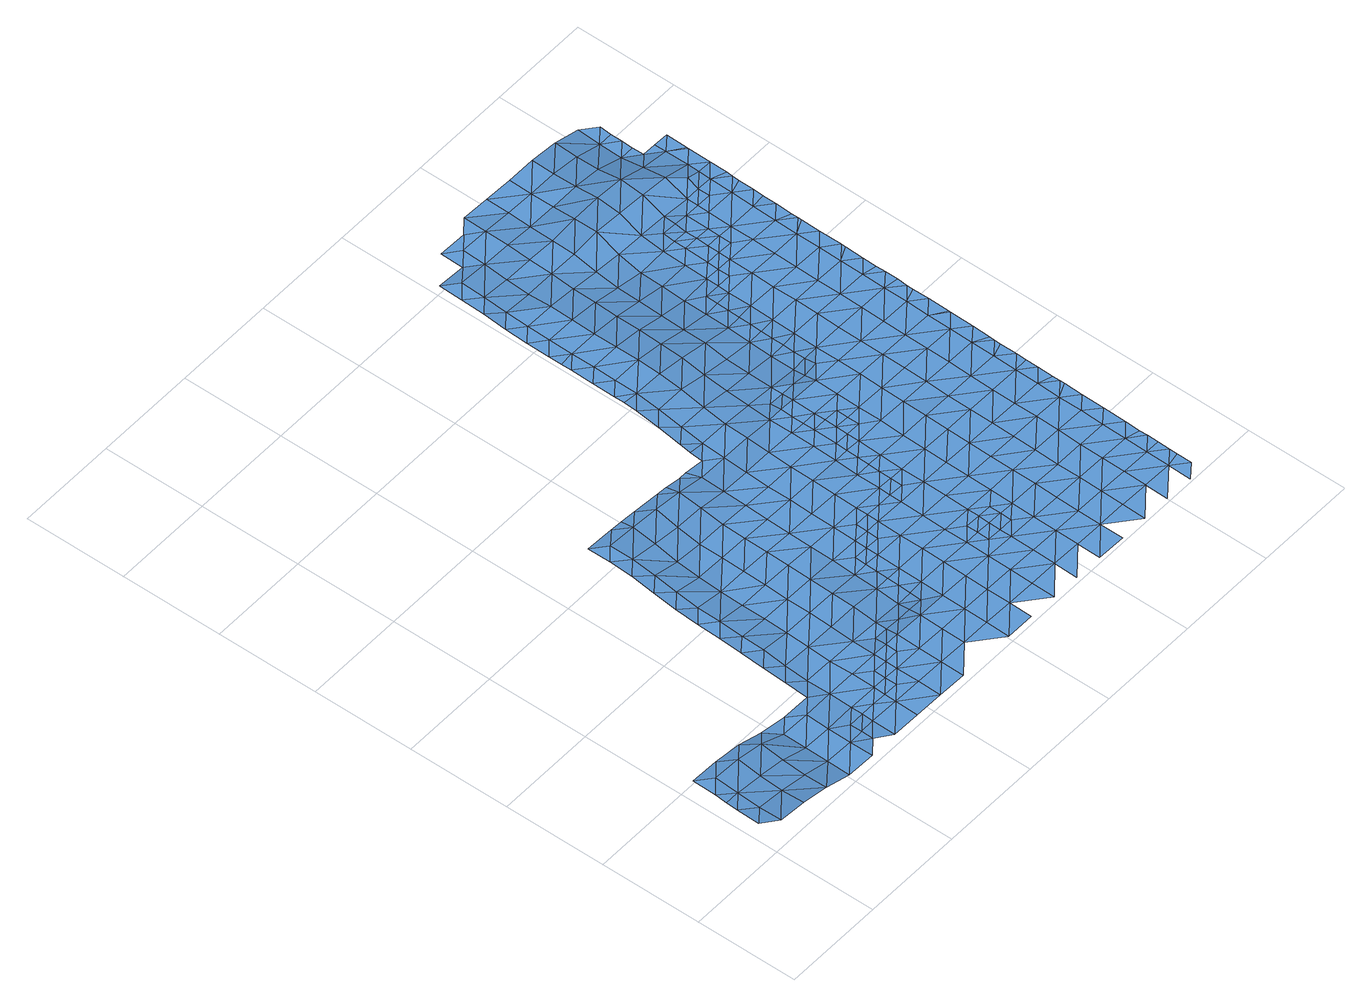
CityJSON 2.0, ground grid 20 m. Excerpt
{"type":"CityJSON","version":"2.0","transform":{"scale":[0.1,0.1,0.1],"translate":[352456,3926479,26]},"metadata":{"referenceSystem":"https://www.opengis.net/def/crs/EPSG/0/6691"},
"CityObjects":{
"waterbody1":{"type":"WaterBody","attributes":{"name":"8","class":"1140","function":"1","WaterBodyRiverFloodingRiskAttribute.description":"4","WaterBodyRiverFloodingRiskAttribute.rankOrg":"1","WaterBodyRiverFloodingRiskAttribute.adminType":"2","WaterBodyRiverFloodingRiskAttribute.scale":"L1"},"geometry":[{"type":"MultiSurface","lod":"1","boundaries":[[[0,1,2]],[[3,0,2]],[[1,4,5]],[[0,4,1]],[[5,4,6]],[[4,7,6]],[[8,6,7]],[[9,10,3]],[[0,10,4]],[[0,3,10]],[[11,8,7]],[[4,12,7]],[[13,12,4]],[[13,4,10]],[[14,10,9]],[[7,12,11]],[[13,10,15]],[[16,11,12]],[[10,14,15]],[[13,15,17]],[[12,13,18]],[[12,18,16]],[[13,17,18]],[[14,19,15]],[[17,15,19]],[[20,18,17]],[[14,21,19]],[[16,18,22]],[[20,17,19]],[[23,18,20]],[[22,18,23]],[[21,24,19]],[[19,25,20]],[[21,26,24]],[[20,27,23]],[[22,23,28]],[[25,19,24]],[[29,24,26]],[[23,27,28]],[[20,25,27]],[[30,25,24]],[[31,30,24]],[[31,24,29]],[[27,32,28]],[[33,27,25]],[[34,25,30]],[[34,33,25]],[[30,35,34]],[[32,27,33]],[[35,36,34]],[[37,32,38]],[[32,33,38]],[[34,39,33]],[[37,40,41]],[[39,34,36]],[[37,38,40]],[[41,42,43]],[[36,44,39]],[[41,40,42]],[[45,33,39]],[[42,46,43]],[[43,46,47]],[[38,33,48]],[[44,49,39]],[[33,45,48]],[[50,42,40]],[[40,38,51]],[[49,44,52]],[[49,53,39]],[[54,47,55]],[[47,46,55]],[[51,38,48]],[[50,46,42]],[[45,39,53]],[[56,54,57]],[[58,48,45]],[[54,55,57]],[[50,40,51]],[[59,60,56]],[[59,56,57]],[[45,53,58]],[[55,46,61]],[[62,58,53]],[[61,46,50]],[[63,64,60]],[[59,63,60]],[[55,65,57]],[[51,48,66]],[[67,50,51]],[[57,65,59]],[[48,58,66]],[[63,68,64]],[[55,61,69]],[[70,64,68]],[[62,71,58]],[[72,61,50]],[[55,69,65]],[[59,73,63]],[[51,66,74]],[[75,66,58]],[[71,75,58]],[[76,70,68]],[[62,77,71]],[[67,51,74]],[[78,70,76]],[[73,59,65]],[[63,79,68]],[[73,79,63]],[[72,50,67]],[[69,61,72]],[[69,80,65]],[[81,66,75]],[[82,76,68]],[[79,83,68]],[[78,76,84]],[[83,82,68]],[[85,81,75]],[[74,66,86]],[[69,72,80]],[[82,84,76]],[[65,87,73]],[[86,66,81]],[[88,72,67]],[[67,74,89]],[[65,80,90]],[[73,91,79]],[[85,92,81]],[[89,74,86]],[[89,88,67]],[[87,91,73]],[[93,80,72]],[[82,94,84]],[[65,90,87]],[[95,83,79]],[[88,93,72]],[[92,96,81]],[[91,95,79]],[[81,97,86]],[[98,82,83]],[[80,99,90]],[[82,100,94]],[[86,97,89]],[[101,96,92]],[[90,102,87]],[[97,81,96]],[[99,80,93]],[[98,83,95]],[[82,98,100]],[[89,103,88]],[[97,103,89]],[[87,104,91]],[[101,105,96]],[[90,99,102]],[[88,106,93]],[[91,107,95]],[[108,109,96]],[[96,105,108]],[[106,99,93]],[[97,96,109]],[[110,100,98]],[[111,88,103]],[[87,102,104]],[[112,98,95]],[[109,113,97]],[[114,103,97]],[[113,114,97]],[[115,102,99]],[[107,91,104]],[[88,111,106]],[[116,111,103]],[[117,116,103]],[[117,103,114]],[[118,104,102]],[[112,95,107]],[[99,106,115]],[[110,98,112]],[[118,102,115]],[[104,119,107]],[[120,111,116]],[[121,110,112]],[[122,120,116]],[[106,111,123]],[[104,118,119]],[[123,111,120]],[[115,106,123]],[[112,107,124]],[[121,112,125]],[[126,118,115]],[[124,107,119]],[[123,127,115]],[[126,119,118]],[[122,128,120]],[[129,128,122]],[[130,112,124]],[[125,112,130]],[[131,123,120]],[[128,131,120]],[[126,115,127]],[[132,124,119]],[[133,125,130]],[[126,132,119]],[[134,127,123]],[[135,133,130]],[[136,123,131]],[[136,134,123]],[[137,138,124]],[[139,126,127]],[[140,136,131]],[[138,135,130]],[[124,132,137]],[[130,124,138]],[[140,141,136]],[[127,134,139]],[[132,142,137]],[[138,143,135]],[[132,126,142]],[[144,143,145]],[[144,135,143]],[[146,134,136]],[[126,139,142]],[[147,148,145]],[[146,136,141]],[[142,149,137]],[[150,139,134]],[[145,143,147]],[[151,143,138]],[[147,152,148]],[[148,152,153]],[[138,137,154]],[[146,141,155]],[[156,142,139]],[[154,137,149]],[[151,147,143]],[[150,134,146]],[[157,158,159]],[[158,153,152]],[[157,153,158]],[[155,160,146]],[[151,138,154]],[[156,139,150]],[[147,161,152]],[[158,162,159]],[[156,163,142]],[[164,150,146]],[[159,162,165]],[[151,161,147]],[[160,164,146]],[[155,166,160]],[[149,142,163]],[[167,158,152]],[[168,169,165]],[[170,171,150]],[[170,150,164]],[[165,162,168]],[[156,150,171]],[[172,149,163]],[[154,173,151]],[[169,174,175]],[[154,149,173]],[[152,161,167]],[[176,177,156]],[[156,171,176]],[[178,161,151]],[[169,168,174]],[[179,175,174]],[[163,156,177]],[[149,172,173]],[[162,180,168]],[[158,167,181]],[[162,158,180]],[[163,182,172]],[[183,179,174]],[[184,179,183]],[[163,177,182]],[[158,181,180]],[[151,173,178]],[[185,186,172]],[[172,186,173]],[[187,184,183]],[[188,184,187]],[[172,182,185]],[[174,168,189]],[[190,183,174]],[[177,191,182]],[[161,178,192]],[[167,161,193]],[[186,194,173]],[[168,180,189]],[[191,177,195]],[[194,196,173]],[[173,196,178]],[[197,188,187]],[[198,188,197]],[[199,187,183]],[[161,192,193]],[[200,182,191]],[[201,202,198]],[[181,167,203]],[[174,189,190]],[[195,204,191]],[[201,198,197]],[[196,205,178]],[[178,205,192]],[[206,197,187]],[[167,193,203]],[[199,183,190]],[[204,207,191]],[[191,208,200]],[[180,181,209]],[[180,210,189]],[[207,208,191]],[[209,181,203]],[[211,202,212]],[[202,201,212]],[[192,213,193]],[[214,201,197]],[[215,205,196]],[[206,187,199]],[[216,211,212]],[[180,209,210]],[[192,205,213]],[[217,212,201]],[[190,189,218]],[[197,206,214]],[[215,219,205]],[[189,210,218]],[[193,213,220]],[[203,193,221]],[[199,190,222]],[[217,216,212]],[[199,223,206]],[[201,214,224]],[[209,203,221]],[[222,190,218]],[[193,220,221]],[[217,201,224]],[[209,225,210]],[[226,205,219]],[[221,225,209]],[[206,227,214]],[[223,199,222]],[[227,224,214]],[[228,226,219]],[[210,229,218]],[[213,205,230]],[[231,216,232]],[[233,222,218]],[[205,226,230]],[[216,217,232]],[[227,206,223]],[[220,213,234]],[[210,225,229]],[[221,220,234]],[[228,235,226]],[[213,230,234]],[[236,235,228]],[[217,224,237]],[[221,238,225]],[[233,218,229]],[[222,239,223]],[[237,224,227]],[[234,238,221]],[[240,230,226]],[[235,240,226]],[[217,241,232]],[[231,232,242]],[[243,241,217]],[[239,222,233]],[[223,244,227]],[[225,245,229]],[[217,237,243]],[[246,247,230]],[[230,247,234]],[[230,240,246]],[[244,223,239]],[[225,238,248]],[[247,249,234]],[[242,232,241]],[[227,250,237]],[[249,251,234]],[[234,251,238]],[[245,252,229]],[[225,248,245]],[[253,227,244]],[[237,250,243]],[[233,229,252]],[[254,255,238]],[[256,242,241]],[[254,238,251]],[[250,227,253]],[[248,238,255]],[[257,244,239]],[[239,233,258]],[[259,260,248]],[[258,233,252]],[[258,257,239]],[[248,255,259]],[[241,243,261]],[[245,248,260]],[[244,262,253]],[[243,250,261]],[[261,263,241]],[[256,241,263]],[[245,264,252]],[[265,250,253]],[[263,266,256]],[[262,244,257]],[[245,260,264]],[[265,261,250]],[[252,267,258]],[[260,268,264]],[[265,253,262]],[[258,269,257]],[[252,264,267]],[[270,262,257]],[[268,271,264]],[[258,267,269]],[[261,265,272]],[[263,261,273]],[[271,268,274]],[[271,275,264]],[[264,275,267]],[[266,263,273]],[[276,265,262]],[[261,272,273]],[[257,269,270]],[[275,277,267]],[[276,272,265]],[[269,267,277]],[[278,262,270]],[[279,266,273]],[[280,270,269]],[[281,280,269]],[[276,262,278]],[[269,277,281]],[[282,273,272]],[[277,275,283]],[[275,284,283]],[[285,278,270]],[[286,277,283]],[[287,270,280]],[[272,276,282]],[[282,288,273]],[[273,289,279]],[[284,290,283]],[[291,276,278]],[[290,286,283]],[[290,284,292]],[[287,280,293]],[[285,270,287]],[[289,273,288]],[[286,290,294]],[[293,295,287]],[[291,278,285]],[[282,276,291]],[[296,285,287]],[[282,291,297]],[[288,282,298]],[[288,299,289]],[[298,282,297]],[[287,295,296]],[[285,300,291]],[[301,296,295]],[[299,288,298]],[[300,285,296]],[[302,303,291]],[[301,304,296]],[[291,300,302]],[[297,291,303]],[[304,301,305]],[[304,306,296]],[[303,307,297]],[[300,296,306]],[[298,307,299]],[[298,297,307]],[[308,302,300]],[[309,303,302]],[[300,306,308]],[[310,299,307]],[[311,309,302]],[[312,307,303]],[[308,306,313]],[[314,312,303]],[[303,309,314]],[[311,302,308]],[[315,316,307]],[[313,317,308]],[[315,307,312]],[[310,307,316]],[[318,309,311]],[[311,308,319]],[[308,317,319]],[[320,318,311]],[[321,320,311]],[[321,311,319]]]}]},
"waterbody2":{"type":"WaterBody","attributes":{"name":"8","class":"1140","function":"1","WaterBodyRiverFloodingRiskAttribute.description":"4","WaterBodyRiverFloodingRiskAttribute.rankOrg":"2","WaterBodyRiverFloodingRiskAttribute.adminType":"2","WaterBodyRiverFloodingRiskAttribute.scale":"L1"},"geometry":[{"type":"MultiSurface","lod":"1","boundaries":[[[35,30,31]],[[322,29,323]],[[31,29,322]],[[35,31,322]],[[324,322,323]],[[36,35,322]],[[325,324,323]],[[322,324,36]],[[44,36,324]],[[325,326,324]],[[52,44,324]],[[326,327,324]],[[324,327,52]],[[49,52,328]],[[52,327,328]],[[53,49,62]],[[329,327,326]],[[62,49,328]],[[329,328,327]],[[62,328,77]],[[326,330,329]],[[331,77,328]],[[329,331,328]],[[331,332,77]],[[330,333,329]],[[85,75,71]],[[71,77,332]],[[334,331,329]],[[85,71,332]],[[333,334,329]],[[332,92,85]],[[335,92,332]],[[332,331,335]],[[335,331,334]],[[336,337,333]],[[333,338,334]],[[101,92,335]],[[338,333,337]],[[335,334,338]],[[101,335,105]],[[335,339,105]],[[340,337,336]],[[339,335,338]],[[108,105,341]],[[105,339,341]],[[109,108,341]],[[336,342,340]],[[343,339,338]],[[341,344,109]],[[344,114,113]],[[338,337,345]],[[113,109,344]],[[345,337,340]],[[122,116,117]],[[346,114,344]],[[117,114,346]],[[343,347,339]],[[338,345,343]],[[122,117,346]],[[341,339,347]],[[341,348,344]],[[349,345,340]],[[350,351,340]],[[348,341,347]],[[348,352,344]],[[122,346,129]],[[352,129,346]],[[346,344,352]],[[353,347,343]],[[340,351,349]],[[343,345,353]],[[353,345,349]],[[352,354,129]],[[140,131,128]],[[128,129,354]],[[348,347,355]],[[351,350,356]],[[140,128,354]],[[347,353,355]],[[349,351,356]],[[357,353,349]],[[352,348,358]],[[359,354,352]],[[348,355,358]],[[360,355,353]],[[141,140,354]],[[357,349,356]],[[359,352,358]],[[361,360,353]],[[359,362,354]],[[360,363,355]],[[364,358,355]],[[361,353,357]],[[141,354,362]],[[355,363,364]],[[358,365,359]],[[356,366,367]],[[368,360,361]],[[155,141,362]],[[358,364,365]],[[357,369,361]],[[357,356,369]],[[359,370,362]],[[361,371,368]],[[166,155,362]],[[369,356,367]],[[364,372,365]],[[373,359,365]],[[369,374,361]],[[372,375,365]],[[370,359,373]],[[362,370,166]],[[371,361,374]],[[375,376,365]],[[367,377,369]],[[365,376,373]],[[378,375,379]],[[367,380,377]],[[381,164,160]],[[378,371,374]],[[379,371,378]],[[160,166,381]],[[166,370,381]],[[380,382,377]],[[378,376,375]],[[373,383,370]],[[376,383,373]],[[384,164,381]],[[170,164,384]],[[374,369,385]],[[171,170,384]],[[369,377,385]],[[374,386,378]],[[383,387,370]],[[176,171,388]],[[389,386,374]],[[171,384,388]],[[177,176,195]],[[381,390,384]],[[374,385,389]],[[378,391,376]],[[195,176,388]],[[381,370,390]],[[386,391,378]],[[391,383,376]],[[370,387,390]],[[392,393,377]],[[377,394,385]],[[185,395,186]],[[388,204,195]],[[393,394,377]],[[185,182,395]],[[388,384,396]],[[182,200,395]],[[396,384,390]],[[385,397,389]],[[395,398,186]],[[391,399,383]],[[383,400,387]],[[194,186,398]],[[194,215,196]],[[397,386,389]],[[399,400,383]],[[388,401,204]],[[200,208,395]],[[215,194,398]],[[388,396,401]],[[397,385,394]],[[395,402,398]],[[390,387,403]],[[390,404,396]],[[207,405,208]],[[402,395,208]],[[219,215,398]],[[207,204,405]],[[406,394,393]],[[391,386,407]],[[408,399,391]],[[204,401,405]],[[403,387,400]],[[393,392,406]],[[386,397,407]],[[407,408,391]],[[409,219,398]],[[396,410,401]],[[402,409,398]],[[402,208,405]],[[390,403,404]],[[406,411,394]],[[394,412,397]],[[401,413,405]],[[411,412,394]],[[400,399,414]],[[410,413,401]],[[415,407,397]],[[416,403,400]],[[396,404,410]],[[417,402,405]],[[399,408,414]],[[228,219,409]],[[412,415,397]],[[418,416,400]],[[413,417,405]],[[417,409,402]],[[419,420,406]],[[407,421,408]],[[400,414,418]],[[409,236,228]],[[415,421,407]],[[404,403,416]],[[406,420,411]],[[404,422,410]],[[408,423,414]],[[424,236,409]],[[417,424,409]],[[411,425,412]],[[422,404,416]],[[418,414,423]],[[413,410,426]],[[412,427,415]],[[408,421,423]],[[411,420,425]],[[424,428,236]],[[410,422,426]],[[428,240,235]],[[426,429,413]],[[430,431,420]],[[413,432,417]],[[235,236,428]],[[433,421,415]],[[427,412,425]],[[432,424,417]],[[416,434,422]],[[427,433,415]],[[418,423,435]],[[416,418,434]],[[420,436,425]],[[437,420,431]],[[246,438,247]],[[246,240,438]],[[439,426,422]],[[240,428,438]],[[436,420,437]],[[418,435,434]],[[413,429,432]],[[433,440,421]],[[421,441,423]],[[442,427,425]],[[424,443,428]],[[438,444,247]],[[445,425,436]],[[249,444,251]],[[249,247,444]],[[441,435,423]],[[439,422,434]],[[425,445,442]],[[442,446,427]],[[447,433,427]],[[446,447,427]],[[424,432,443]],[[443,448,428]],[[428,449,438]],[[441,421,440]],[[450,251,444]],[[254,251,450]],[[451,452,426]],[[255,254,450]],[[448,449,428]],[[451,426,439]],[[435,453,434]],[[429,426,452]],[[438,454,444]],[[259,455,260]],[[456,433,447]],[[259,255,455]],[[432,429,452]],[[440,433,456]],[[457,443,432]],[[255,450,455]],[[434,453,439]],[[435,441,458]],[[459,441,440]],[[460,450,444]],[[268,260,455]],[[435,458,453]],[[454,438,449]],[[440,456,459]],[[457,432,452]],[[453,461,439]],[[459,462,441]],[[441,463,458]],[[450,464,455]],[[462,463,441]],[[455,274,268]],[[465,443,457]],[[444,454,460]],[[451,439,466]],[[448,443,467]],[[468,458,463]],[[466,469,451]],[[469,457,452]],[[467,443,465]],[[449,448,467]],[[453,458,470]],[[439,461,466]],[[464,450,460]],[[458,468,470]],[[452,451,469]],[[274,455,464]],[[453,471,461]],[[453,470,472]],[[454,449,473]],[[474,465,457]],[[453,472,471]],[[454,475,460]],[[449,467,473]],[[461,476,466]],[[477,476,461]],[[478,274,464]],[[271,274,478]],[[271,284,275]],[[477,461,471]],[[479,457,469]],[[480,467,465]],[[475,454,473]],[[476,481,466]],[[284,271,478]],[[466,482,469]],[[474,457,479]],[[464,460,483]],[[277,286,281]],[[466,481,482]],[[483,460,475]],[[484,479,469]],[[292,284,478]],[[480,465,474]],[[473,467,480]],[[280,281,485]],[[478,464,486]],[[469,482,484]],[[281,286,485]],[[486,464,483]],[[487,488,479]],[[293,280,485]],[[487,479,484]],[[478,489,292]],[[474,479,488]],[[286,294,485]],[[473,480,490]],[[475,473,491]],[[478,486,489]],[[491,473,490]],[[474,488,492]],[[480,474,493]],[[494,486,483]],[[293,485,295]],[[474,492,493]],[[483,475,495]],[[485,294,295]],[[290,496,294]],[[290,292,496]],[[497,480,493]],[[292,489,496]],[[495,475,491]],[[490,480,498]],[[499,295,294]],[[480,497,498]],[[498,500,490]],[[501,491,490]],[[294,496,499]],[[494,483,495]],[[489,486,494]],[[489,502,496]],[[490,500,501]],[[301,295,499]],[[503,491,501]],[[495,491,504]],[[502,489,494]],[[504,491,503]],[[496,505,499]],[[305,301,499]],[[506,505,496]],[[494,495,507]],[[495,504,507]],[[496,502,506]],[[499,505,305]],[[502,494,508]],[[494,507,509]],[[494,509,508]],[[508,510,502]],[[502,511,506]],[[502,510,511]],[[511,512,506]],[[304,305,513]],[[512,514,506]],[[506,514,505]],[[305,505,513]],[[306,304,313]],[[313,304,513]],[[515,513,505]],[[516,515,505]],[[516,505,514]],[[517,317,513]],[[517,513,515]],[[313,513,317]]]}]},
"waterbody3":{"type":"WaterBody","attributes":{"name":"8","class":"1140","function":"1","WaterBodyRiverFloodingRiskAttribute.description":"4","WaterBodyRiverFloodingRiskAttribute.rankOrg":"1","WaterBodyRiverFloodingRiskAttribute.adminType":"2","WaterBodyRiverFloodingRiskAttribute.scale":"L1"},"geometry":[{"type":"MultiSurface","lod":"1","boundaries":[[[363,360,518]],[[368,518,360]],[[368,379,518]],[[371,379,368]],[[375,372,379]],[[379,372,518]],[[372,363,518]],[[363,372,364]]]}]}
},
"vertices":[
[34,65,43],[6,88,45],[5,42,45],[33,18,47],[35,111,45],[6,110,46],[7,134,48],[35,157,49],[7,181,49],[90,18,41],[90,64,37],[64,180,47],[92,156,46],[91,110,40],[146,17,30],[147,63,28],[121,179,41],[148,109,31],[149,155,36],[204,62,13],[205,108,13],[203,16,13],[177,178,24],[205,154,13],[261,61,11],[261,107,12],[260,15,12],[262,153,12],[234,177,13],[289,37,14],[289,84,14],[289,60,14],[291,176,14],[319,152,16],[318,106,16],[318,83,16],[346,83,16],[292,222,17],[320,199,14],[375,105,16],[320,245,18],[292,268,21],[321,291,23],[293,315,23],[374,82,16],[376,151,16],[322,337,23],[294,361,25],[376,198,14],[403,105,16],[378,290,17],[377,244,16],[403,82,16],[404,128,16],[295,407,26],[323,384,26],[295,453,30],[323,430,26],[432,151,16],[324,476,32],[296,500,37],[379,336,18],[432,127,16],[325,522,39],[297,546,43],[380,429,18],[433,197,14],[435,289,17],[326,568,45],[379,383,18],[298,592,45],[461,150,16],[435,335,18],[381,475,20],[434,243,17],[461,173,14],[326,615,45],[460,127,16],[298,638,45],[382,521,24],[436,382,19],[490,196,13],[383,614,41],[382,567,35],[355,637,43],[489,173,14],[490,242,18],[438,474,19],[492,334,19],[491,288,18],[437,428,19],[438,520,20],[518,172,13],[493,381,19],[381,637,41],[439,567,27],[546,195,10],[547,241,14],[440,613,38],[494,427,19],[412,636,39],[546,172,13],[494,473,19],[548,287,15],[495,519,20],[574,171,13],[549,380,17],[496,566,26],[575,194,13],[575,218,15],[469,635,34],[549,334,16],[497,612,31],[576,241,15],[576,264,16],[550,426,17],[577,310,16],[576,287,16],[551,472,18],[552,518,18],[605,333,16],[493,635,31],[605,310,16],[606,379,16],[553,565,19],[525,634,26],[608,471,17],[607,425,16],[634,332,16],[633,309,16],[553,611,21],[634,355,16],[608,517,17],[541,634,25],[664,424,16],[582,633,21],[663,378,16],[609,564,18],[610,610,20],[664,470,17],[663,355,16],[691,354,16],[665,517,17],[611,656,22],[582,658,24],[583,680,27],[720,377,16],[612,702,29],[584,726,35],[666,563,18],[720,423,16],[667,655,22],[612,749,39],[584,772,42],[667,609,21],[719,354,16],[721,469,18],[585,799,43],[613,795,44],[585,818,43],[748,376,16],[668,701,29],[614,841,43],[722,516,18],[748,400,16],[586,865,42],[748,353,16],[669,748,39],[615,887,42],[587,911,42],[749,423,16],[749,446,17],[723,562,18],[723,608,18],[615,933,42],[587,931,42],[749,469,18],[750,492,18],[724,654,19],[587,957,42],[671,840,44],[670,794,44],[751,538,18],[616,980,42],[588,1003,42],[751,561,18],[751,584,18],[617,1026,42],[589,1049,43],[671,886,44],[672,932,43],[779,515,18],[725,700,22],[726,747,27],[752,608,18],[778,492,18],[752,631,16],[618,1072,43],[590,1096,46],[673,979,43],[779,538,18],[618,1118,47],[590,1142,48],[726,793,36],[807,491,18],[781,653,15],[674,1025,42],[807,514,18],[807,537,18],[727,839,36],[728,885,37],[591,1188,49],[619,1165,49],[782,700,16],[674,1071,40],[781,630,16],[648,1187,46],[676,1164,45],[729,932,37],[809,630,16],[782,746,18],[783,792,24],[730,978,37],[730,1024,38],[675,1117,42],[784,838,23],[838,652,10],[731,1070,41],[837,629,14],[785,884,24],[838,699,10],[649,1233,46],[677,1210,46],[785,931,26],[839,745,11],[866,652,14],[866,629,18],[732,1116,42],[840,791,13],[786,977,26],[866,675,14],[733,1209,46],[705,1232,45],[733,1163,45],[787,1023,32],[841,883,14],[867,698,14],[867,721,14],[841,837,13],[867,744,14],[789,1115,41],[868,767,15],[842,930,15],[788,1069,41],[868,791,15],[869,814,15],[734,1255,45],[844,1022,26],[843,976,15],[869,837,16],[869,860,16],[789,1162,42],[844,1068,48],[790,1208,43],[898,883,18],[845,1115,46],[791,1254,43],[899,929,18],[898,859,18],[900,975,19],[900,1021,26],[926,882,18],[846,1161,42],[847,1207,41],[926,859,18],[927,905,18],[902,1114,49],[928,951,19],[901,1067,45],[848,1253,41],[928,998,23],[928,975,19],[903,1160,44],[956,928,18],[955,905,18],[958,1066,42],[956,951,19],[957,1020,24],[903,1206,42],[904,1252,42],[984,927,18],[959,1113,46],[984,904,18],[957,997,22],[984,950,19],[985,997,19],[1014,1019,19],[959,1159,39],[960,1205,36],[961,1251,37],[1015,1066,36],[1013,996,19],[1015,1112,29],[1016,1158,19],[1042,1019,19],[1042,996,19],[1043,1042,28],[1017,1204,19],[1071,1065,21],[1044,1134,20],[1018,1250,21],[1072,1111,20],[1045,1181,19],[1071,1042,21],[1044,1158,19],[1045,1204,19],[1046,1227,20],[1099,1041,20],[1072,1134,20],[1100,1087,20],[1101,1133,20],[1100,1090,20],
[317,60,16],[317,14,16],[374,59,16],[373,13,16],[430,12,16],[431,58,16],[431,104,16],[487,57,16],[487,11,16],[488,103,16],[489,150,16],[544,56,16],[545,102,16],[546,149,16],[600,9,16],[601,55,16],[602,102,16],[602,148,16],[658,54,16],[603,194,16],[657,8,16],[659,147,16],[604,240,16],[658,101,16],[605,286,16],[660,193,16],[661,239,16],[715,100,16],[714,7,16],[714,53,16],[661,285,16],[716,146,16],[662,332,16],[717,192,16],[771,53,16],[772,99,16],[717,238,16],[718,285,16],[745,169,16],[773,145,16],[719,331,16],[745,192,16],[745,215,16],[774,237,16],[770,6,16],[828,52,16],[773,168,16],[828,98,16],[776,330,16],[801,168,16],[774,214,16],[775,284,16],[829,144,16],[802,214,16],[831,236,16],[884,51,16],[830,190,16],[802,191,16],[827,5,16],[776,376,16],[884,4,16],[832,283,16],[777,422,16],[885,97,16],[887,189,16],[832,329,16],[778,468,18],[886,143,16],[833,375,16],[887,236,16],[940,4,16],[941,50,16],[942,96,16],[779,561,18],[834,421,16],[943,142,16],[780,607,18],[888,282,16],[889,328,16],[835,468,18],[836,560,18],[890,374,16],[891,420,16],[835,514,18],[998,49,16],[943,188,16],[944,235,17],[837,606,18],[891,467,18],[999,95,16],[999,141,16],[892,513,18],[945,281,17],[1000,187,16],[946,373,17],[893,559,18],[946,327,17],[997,3,16],[1055,48,16],[1001,234,17],[947,419,17],[1002,280,17],[894,605,18],[1055,94,16],[948,466,18],[1056,140,16],[894,651,18],[949,512,18],[1054,2,16],[1083,24,16],[950,558,18],[1057,187,16],[1003,372,17],[1002,326,17],[1083,70,16],[1083,53,16],[895,698,18],[1004,419,17],[1058,233,17],[1058,279,17],[1084,117,16],[950,604,18],[896,744,18],[1084,94,16],[1084,132,16],[1085,163,16],[951,651,18],[952,697,18],[897,790,18],[1005,465,18],[1005,511,18],[1060,371,17],[953,743,18],[897,836,18],[1086,209,16],[1006,557,18],[1059,325,17],[1086,255,17],[953,789,18],[1061,418,17],[1087,291,17],[1087,302,17],[954,835,18],[1007,603,18],[1061,464,18],[1008,650,18],[1087,316,17],[1062,510,18],[1088,348,17],[1089,394,17],[1088,372,17],[1009,696,18],[1064,602,18],[1009,742,18],[1089,440,17],[1089,427,17],[955,882,18],[1063,556,18],[1064,649,18],[1090,450,17],[1090,486,18],[1010,788,18],[1091,533,18],[956,974,19],[1011,834,18],[1091,536,18],[1092,579,18],[1012,881,18],[1065,695,18],[1066,741,18],[1092,611,18],[1092,625,18],[1067,834,18],[1067,787,18],[1012,927,18],[1093,645,18],[1093,671,18],[1013,973,19],[1093,689,18],[1094,718,18],[1068,880,18],[1095,755,18],[1095,764,18],[1070,972,19],[1069,926,18],[1095,810,18],[1096,856,18],[1096,847,18],[1096,868,18],[1097,902,18],[1097,928,19],[1071,1018,19],[1098,949,19],[1099,995,19],[1098,980,19],[1099,1006,20],
[773,191,16]
]}
